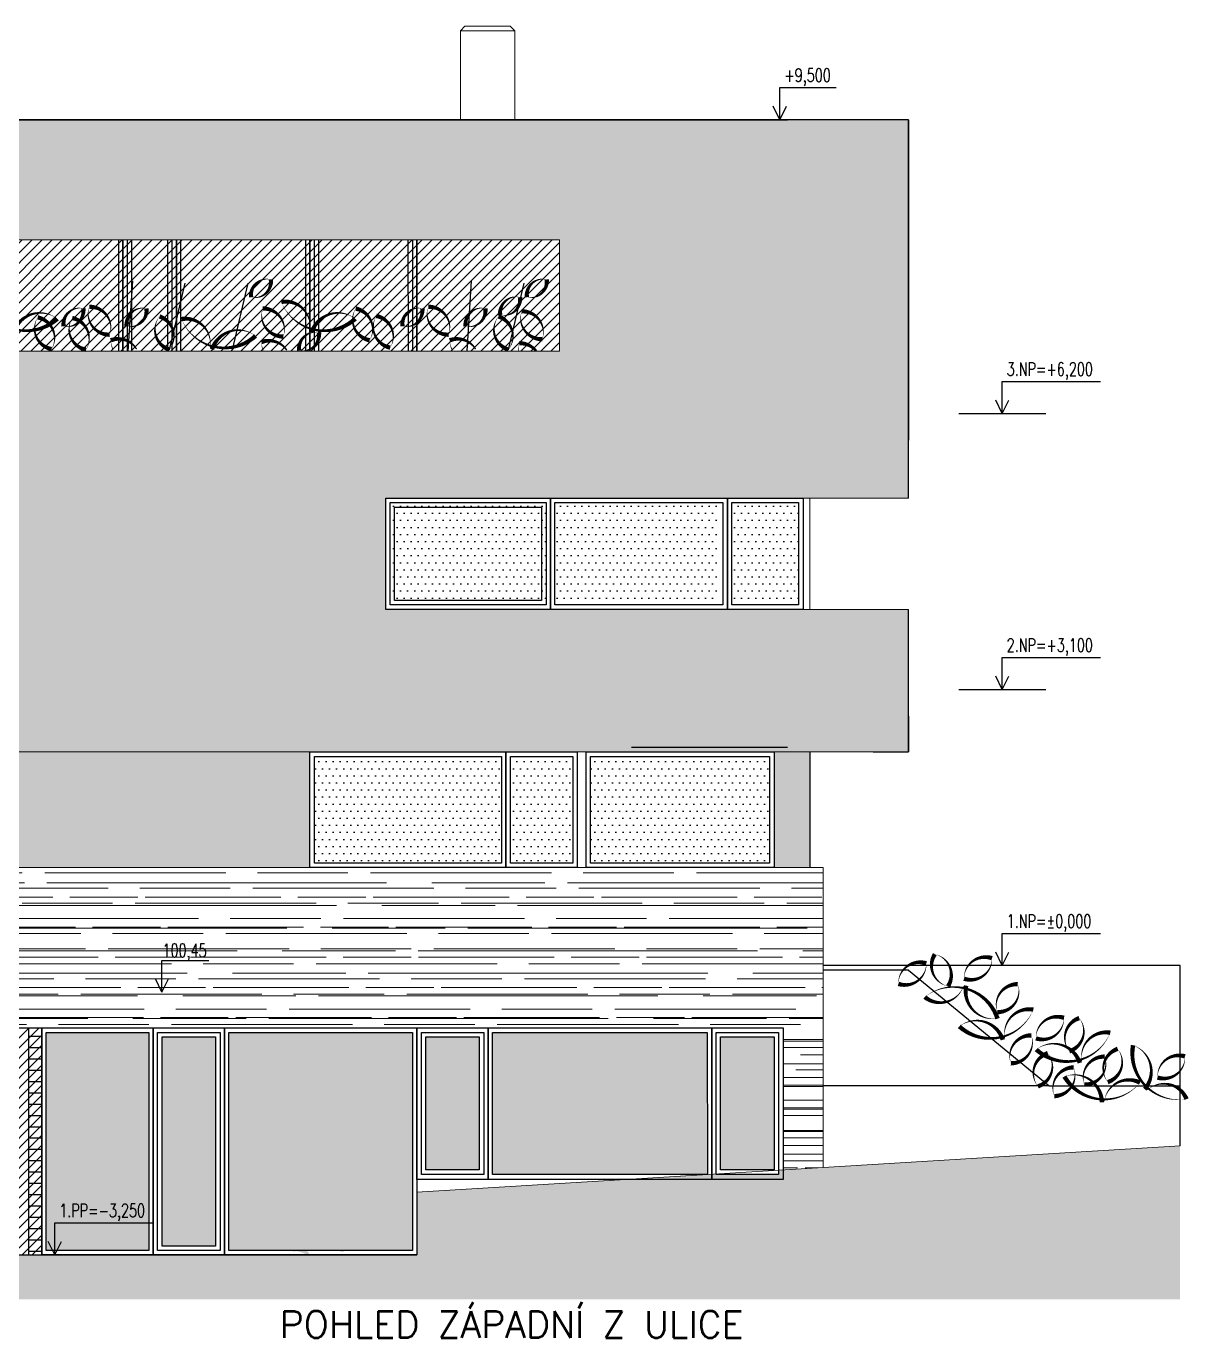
# Model space of a CAD drawing. Header units: metres. Extents: x -442 to 316, y -503 to 125.
# Drawn here: x -7.29 to 5.76, y 42.14 to 56.87 of the extents above; entities that cross this region are included whole.
import ezdxf

# ---------------------------------------------------------------- set-up
doc = ezdxf.new("R2010")
doc.units = ezdxf.units.M
for name, color, linetype in [('FIGURE_SAGOME', 252, 'Continuous'), ('popis', 6, 'Continuous'), ('SRAFA', 251, 'Continuous'), ('srafa zdivo', 251, 'Continuous'), ('SRAFY', 3, 'Continuous'), ('zariz.predmety', 203, 'Continuous'), ('ZDIVO', 1, 'Continuous')]:
    doc.layers.add(name, color=color, linetype=linetype)
doc.layers.add('Standard', color=7, linetype='Continuous', lineweight=25)
doc.styles.add('ROMANS', font='romans.shx', dxfattribs={"width": 0.7})

msp = doc.modelspace()

# ---------------------------------------------------------------- hatches: boundary and pattern name
at = {"layer": 'FIGURE_SAGOME', "linetype": 'Continuous'}
h = msp.add_hatch(color=256, dxfattribs=at)
h.paths.add_polyline_path([(-4.073074, 43.930936), (-4.091951, 43.96692), (-4.111749, 43.950734), (-4.125279, 43.931821), (-4.132469, 43.911137), (-4.136081, 43.887727), (-4.134275, 43.839134), (-4.123473, 43.786928), (-4.110864, 43.732031), (-4.103674, 43.676249), (-4.107251, 43.622237), (-4.127971, 43.570953), (-4.139658, 43.44855), (-4.15765, 43.320764), (-4.162148, 43.256835), (-4.158571, 43.194749), (-4.144156, 43.135353), (-4.132469, 43.106559), (-4.116283, 43.07865), (-4.15765, 43.075958), (-4.197247, 43.091259), (-4.241342, 43.105674), (-4.267445, 43.107445), (-4.296274, 43.102061), (-4.463657, 43.955232), (-4.475345, 43.986718), (-4.493337, 44.0119), (-4.521246, 44.032619), (-4.559957, 44.050611), (-4.631926, 44.0272), (-4.640036, 44.012821), (-4.654165, 43.97673), (-4.692242, 43.96692), (-4.657143, 44.118117), (-4.633732, 44.195504), (-4.604938, 44.27112), (-4.57076, 44.344895), (-4.530242, 44.414207), (-4.482535, 44.477179), (-4.428559, 44.531191), (-4.384464, 44.550104), (-4.332259, 44.578898), (-4.332259, 44.818285), (-4.283666, 44.85519), (-4.249452, 44.833585), (-4.232346, 44.80387), (-4.228769, 44.768771), (-4.232346, 44.729174), (-4.246761, 44.645483), (-4.246761, 44.605001), (-4.235958, 44.567175), (-4.199974, 44.554602), (-4.170259, 44.536574), (-4.126164, 44.488902), (-4.089259, 44.432199), (-4.043358, 44.37461), (-3.983963, 44.41959), (-3.934485, 44.4781), (-3.901193, 44.549183), (-3.888584, 44.627491), (-3.888584, 44.652673), (-3.894888, 44.673392), (-3.922762, 44.70757), (-3.956975, 44.73817), (-3.983078, 44.771498), (-3.959667, 44.866878), (-3.888584, 44.878565), (-3.866979, 44.852463), (-3.851679, 44.813787), (-3.837264, 44.768771), (-3.815695, 44.721985), (-3.731968, 44.675198), (-3.671688, 44.703072), (-3.61679, 44.73817), (-3.568198, 44.786763), (-3.528601, 44.85519), (-3.524103, 44.901976), (-3.52768, 44.948763), (-3.543901, 45.045063), (-3.550206, 45.093655), (-3.550206, 45.140477), (-3.540289, 45.185458), (-3.515992, 45.226861), (-3.487198, 45.061284), (-3.47551, 44.977557), (-3.471012, 44.89298), (-3.477281, 44.809289), (-3.496194, 44.726483), (-3.532178, 44.645483), (-3.587996, 44.567175), (-3.419692, 44.098319), (-3.468285, 44.074908), (-3.491696, 43.17495), (-3.575387, 43.162342), (-3.599684, 43.822027), (-3.648277, 43.847209), (-3.671688, 43.834636), (-3.731968, 43.102061), (-3.755838, 43.09967), (-3.815695, 43.127243), (-3.780596, 43.360361), (-3.768873, 43.606051), (-3.774292, 43.732031), (-3.786865, 43.858011), (-3.809391, 43.984912), (-3.839991, 44.110927), (-3.841762, 44.163097), (-3.850794, 44.221607), (-3.860675, 44.250401), (-3.87509, 44.276504), (-3.896659, 44.298994), (-3.923683, 44.315215), (-3.995686, 44.290919), (-4.005568, 44.284615), (-4.015485, 44.268393), (-4.043358, 44.218915), (-4.028979, 44.128919), (-4.021754, 44.038924), (-4.025366, 43.948928), (-4.043358, 43.858932), (-4.056852, 43.874232), (-4.064078, 43.899414)])
h.paths.add_polyline_path([(-4.235958, 43.642036), (-4.215275, 43.618625), (-4.204472, 43.584447), (-4.199974, 43.498949), (-4.205358, 43.428752), (-4.207164, 43.35944), (-4.211662, 43.288357), (-4.22335, 43.21097), (-4.283666, 43.642036), (-4.259369, 43.654644)], flags=16)
at = {"layer": 'SRAFA', "linetype": 'Continuous'}
h = msp.add_hatch(dxfattribs=at)
h.set_pattern_fill('LINE,_O', color=256, scale=0.04)
h.set_pattern_definition([(0, (135.51501, 264.59713), (0, 0.127), [])])
h.paths.add_polyline_path([(-7.118651, 45.615467), (-7.268651, 45.615467), (-7.268651, 43.065467), (-7.118651, 43.065467)])
for points in [[(1.201349, 44.020427), (1.201349, 43.912123), (0.401349, 43.912123), (-0.583144, 43.912123), (-2.908651, 43.770983), (-2.908651, 43.565467), (5.65919, 43.565467), (5.65919, 43.770983), (5.65919, 44.290983)], [(0.401349, 43.971874), (0.351834, 43.968869), (0.351835, 43.967482), (0.328976, 43.967481), (-0.583144, 43.912123), (0.401349, 43.912123)], [(1.201349, 44.020427), (1.151823, 44.017422), (1.151838, 43.967482), (0.451349, 43.967482), (0.451349, 43.974908), (0.401349, 43.971874), (0.401349, 43.912123), (1.201349, 43.912123)], [(5.65919, 43.565467), (-2.908651, 43.565467), (-2.908651, 43.065467), (-13.358651, 43.065467), (-13.358651, 43.565467), (-15.864097, 43.565467), (-15.864097, 42.565413), (5.65919, 42.565413)]]:
    msp.add_hatch(color=256, dxfattribs=at).paths.add_polyline_path(points)
at = {"layer": 'SRAFY', "linetype": 'Continuous'}
h = msp.add_hatch(dxfattribs=at)
h.set_pattern_fill('DOTS', color=256, scale=0.05, style=0)
h.set_pattern_definition([(0, (134.50501, 264.59713), (0.0396875, 0.079375), [0, -0.079375])])
h.paths.add_polyline_path([(-3.208651, 51.515467), (-1.458651, 51.515467), (-1.458651, 50.365467), (-3.208651, 50.365467)])
h = msp.add_hatch(dxfattribs=at)
h.set_pattern_fill('DOTS', color=256, scale=0.05, style=0)
h.set_pattern_definition([(0, (135.66599, 264.59713), (0.0396875, 0.079375), [0, -0.079375])])
h.paths.add_polyline_path([(-1.347671, 51.515467), (0.462905, 51.515467), (0.462905, 50.365467), (-1.347671, 50.365467)])
h = msp.add_hatch(dxfattribs=at)
h.set_pattern_fill('DOTS', color=256, scale=0.05, style=0)
h.set_pattern_definition([(0, (137.34001, 264.59713), (0.0396875, 0.079375), [0, -0.079375])])
h.paths.add_polyline_path([(0.626349, 51.515467), (1.376349, 51.515467), (1.376349, 50.365467), (0.626349, 50.365467)])
at = {"layer": 'SRAFY', "linetype": 'Continuous', "lineweight": 0}
for points in [[(-7.548651, 48.715467), (-7.548651, 47.415467), (-4.108651, 47.415467), (-4.108651, 48.715467)], [(1.501349, 48.715467), (1.101349, 48.715467), (1.101349, 47.415467), (1.501349, 47.415467)]]:
    msp.add_hatch(color=252, dxfattribs=at).paths.add_polyline_path(points)
at = {"layer": 'SRAFY', "linetype": 'Continuous'}
h = msp.add_hatch(dxfattribs=at)
h.set_pattern_fill('DOTS', color=256, scale=0.05, style=0)
h.set_pattern_definition([(0, (105.52936, 264.34713), (0.0396875, 0.079375), [0, -0.079375])])
h.paths.add_polyline_path([(-4.058651, 47.465467), (-1.958651, 47.465467), (-1.958651, 48.665467), (-4.058651, 48.665467)])
h.paths.add_polyline_path([(-1.858651, 47.465467), (-1.158651, 47.465467), (-1.158651, 48.665467), (-1.858651, 48.665467)])
h.paths.add_polyline_path([(-0.958651, 47.465467), (1.051349, 47.465467), (1.051349, 48.665467), (-0.958651, 48.665467)])
at = {"layer": 'SRAFY', "linetype": 'Continuous', "lineweight": 0}
h = msp.add_hatch(dxfattribs=at)
h.set_pattern_fill('AR-RROOF', color=256, scale=0.01, style=0)
h.paths.add_polyline_path([(-13.118651, 47.415467), (-13.358651, 47.415467), (-13.358651, 43.570983), (-13.358651, 43.065467), (-12.968651, 43.065467), (-12.968651, 45.615467), (1.201349, 45.615467), (1.201349, 44.020427), (1.651349, 44.047739), (1.651349, 47.415467), (1.501349, 47.415467), (1.101349, 47.415467), (-1.008651, 47.415467), (-1.108651, 47.415467), (-1.908651, 47.415467), (-4.108651, 47.415467)])
h.paths.add_polyline_path([(-5.801253, 46.599161), (-5.221253, 46.599161), (-5.221253, 46.345589), (-5.801253, 46.345589)], flags=24)
at = {"layer": 'SRAFY', "linetype": 'Continuous'}
h = msp.add_hatch(dxfattribs=at)
h.set_pattern_fill('DOTS', color=256, scale=0.05, style=0)
h.set_pattern_definition([(0, (135.51501, 264.19713), (0.0396875, 0.079375), [0, -0.079375])])
h.paths.add_polyline_path([(-7.068651, 45.565467), (-5.918651, 45.565467), (-5.918651, 43.115467), (-7.068651, 43.115467)])
h.paths.add_polyline_path([(-5.768651, 45.515467), (-5.168651, 45.515467), (-5.167676, 43.165467), (-5.769192, 43.165467)])
h.paths.add_polyline_path([(-5.018651, 45.565467), (-2.958651, 45.565467), (-2.958162, 43.115467), (-5.019192, 43.115467)])
h.paths.add_polyline_path([(-2.808651, 45.515467), (-2.208651, 45.515467), (-2.207673, 44.022841), (-2.808651, 44.022841)])
h.paths.add_polyline_path([(-2.058651, 45.565467), (0.351349, 45.565467), (0.351835, 43.967482), (-2.059192, 43.967427)])
h.paths.add_polyline_path([(0.501349, 45.515467), (1.101349, 45.515467), (1.10232, 44.022841), (0.501349, 44.022841)])
at = {"layer": 'ZDIVO', "linetype": 'Continuous', "lineweight": 0}
msp.add_hatch(color=35, dxfattribs=at).paths.add_polyline_path([(2.611349, 55.815467), (1.251349, 55.815467), (-8.358651, 55.815467), (-8.358651, 54.465467), (-1.308651, 54.465467), (-1.308651, 53.215467), (-8.358651, 53.215467), (-8.358651, 48.715467), (-7.548651, 48.715467), (2.611349, 48.715467), (2.611349, 50.315467), (-1.408651, 50.315467), (-3.258651, 50.315467), (-3.258651, 51.565467), (-1.408651, 51.565467), (0.576349, 51.565467), (1.426349, 51.565467), (2.611349, 51.565467)])
h = msp.add_hatch(dxfattribs=at)
h.set_pattern_fill('ANSI31', color=256, scale=0.025, style=0)
h.set_pattern_definition([(45, (-1.75, -9e-14), (-0.0561266, 0.0561266), [])])
h.paths.add_polyline_path([(-8.358651, 54.465467), (-1.308651, 54.465467), (-1.308651, 53.215467), (-8.358651, 53.215467)])
h = msp.add_hatch(dxfattribs=at)
h.set_pattern_fill('ANSI31', color=256, scale=0.025, style=0)
h.set_pattern_definition([(45, (105.52936, 264.59713), (-0.0561266, 0.0561266), [])])
h.paths.add_polyline_path([(-7.118651, 45.615467), (-12.968651, 45.615467), (-12.968651, 43.065467), (-7.118651, 43.065467)])

# ---------------------------------------------------------------- linework, layer by layer
at = {"layer": 'SRAFA', "linetype": 'Continuous', "lineweight": 0, "ltscale": 20}
for p, q in [((-2.419295, 56.815467), (-2.369295, 56.865467)), ((-1.860283, 56.865467), (-2.369295, 56.865467)), ((-1.860283, 56.865467), (-1.810283, 56.815467)), ((-2.419295, 56.815467), (-2.419295, 55.815467)), ((-1.810283, 56.815467), (-2.419295, 56.815467)), ((-2.169295, 56.815467), (-2.369295, 56.815467)), ((-1.860283, 56.815467), (-2.060283, 56.815467)), ((-1.810283, 56.815467), (-1.810283, 55.815467))]:
    msp.add_line(p, q, dxfattribs=at)
at = {"layer": 'srafa zdivo', "color": 8, "linetype": 'Continuous', "lineweight": 0}
for p, q in [((-1.108651, 48.715467), (-1.008651, 48.715467)), ((-1.108651, 47.415467), (-1.008651, 47.415467))]:
    msp.add_line(p, q, dxfattribs=at)
at = {"layer": 'SRAFY', "linetype": 'Continuous'}
for p, q in [((1.165786, 55.815467), (1.165786, 56.176621)), ((1.165786, 56.176621), (1.796912, 56.176621)), ((1.165786, 55.815467), (1.091284, 55.966701)), ((1.165786, 55.815467), (1.240288, 55.966701)), ((-8.358651, 55.815467), (-1.308651, 55.815467)), ((-1.308651, 55.815467), (1.251349, 55.815467)), ((2.611349, 55.815467), (1.251349, 55.815467)), ((2.611349, 55.815467), (2.611349, 52.215467)), ((-2.908651, 53.215467), (-2.908651, 54.465467)), ((3.662809, 52.515467), (3.662809, 52.876621)), ((3.662809, 52.876621), (4.766087, 52.876621)), ((3.662809, 52.515467), (3.588307, 52.666701)), ((3.662809, 52.515467), (3.737311, 52.666701)), ((3.172986, 52.515467), (4.152632, 52.515467)), ((3.662809, 49.415467), (3.662809, 49.776621)), ((3.662809, 49.776621), (4.766087, 49.776621)), ((3.662809, 49.415467), (3.588307, 49.566701)), ((3.662809, 49.415467), (3.737311, 49.566701)), ((3.172986, 49.415467), (4.152632, 49.415467)), ((2.611349, 49.115467), (2.611349, 48.715467)), ((1.501349, 48.715467), (1.501349, 47.415467)), ((3.662809, 46.315467), (3.662809, 46.676621)), ((3.662809, 46.676621), (4.766087, 46.676621)), ((3.662809, 46.315467), (3.588307, 46.466701)), ((3.662809, 46.315467), (3.737311, 46.466701)), ((-5.769855, 46.015467), (-5.769855, 46.373897)), ((-5.769855, 46.373897), (-5.24414, 46.373897)), ((5.65919, 46.315467), (1.651349, 46.315467)), ((2.611349, 46.265467), (1.651349, 46.265467)), ((2.611349, 46.265467), (4.187353, 44.965467)), ((5.65919, 44.290983), (5.65919, 46.315467)), ((-5.769855, 46.015467), (-5.844357, 46.166701)), ((-5.769855, 46.015467), (-5.695353, 46.166701)), ((-12.968651, 45.615467), (1.201349, 45.615467)), ((-7.268651, 45.615467), (-7.268651, 43.065467)), ((-7.118651, 45.615467), (-7.118651, 43.065467)), ((1.201349, 45.615467), (1.201349, 43.915333)), ((4.187353, 44.965467), (1.651349, 44.965467)), ((4.187353, 44.965467), (5.65919, 44.965467)), ((-6.972613, 43.065467), (-6.972613, 43.426621)), ((-6.972613, 43.426621), (-5.869335, 43.426621)), ((-6.972613, 43.065467), (-7.047115, 43.216701)), ((-6.972613, 43.065467), (-6.898111, 43.216701))]:
    msp.add_line(p, q, dxfattribs=at)
at = {"layer": 'SRAFY', "linetype": 'Continuous', "lineweight": 0}
for p, q in [((-1.308651, 54.465467), (-1.308651, 53.215467)), ((-1.308651, 53.215467), (-8.358651, 53.215467)), ((-1.408651, 51.565467), (-3.258651, 51.565467)), ((-3.258651, 51.565467), (-3.258651, 50.315467)), ((1.351925, 51.565467), (2.611349, 51.565467)), ((1.501349, 51.565467), (1.501349, 50.315467)), ((-1.408651, 50.315467), (-3.258651, 50.315467)), ((2.611349, 50.315467), (-1.408651, 50.315467)), ((-8.132008, 48.715467), (2.611349, 48.715467))]:
    msp.add_line(p, q, dxfattribs=at)
at = {"layer": 'SRAFY', "linetype": 'Continuous'}
for points in [[(1.251349, 55.815467), (-8.358651, 55.815467), (-8.358651, 48.715467), (-7.841151, 48.715467), (-7.548651, 48.715467)], [(2.611349, 51.565467), (2.611349, 55.815467), (1.251349, 55.815467)], [(-6.258571, 54.465467), (-6.258322, 53.215467)], [(-6.208651, 53.215467), (-6.208651, 54.465467)], [(-6.208651, 54.465467), (-6.208651, 53.215467)], [(-6.158651, 53.215467), (-6.158651, 54.465467)], [(-6.109019, 53.215467), (-6.108731, 54.465467)], [(-5.708505, 54.465467), (-5.707987, 53.215467)], [(-5.658571, 54.465467), (-5.658322, 53.215467)], [(-5.608651, 53.215467), (-5.608651, 54.465467)], [(-5.608651, 54.465467), (-5.608651, 53.215467)], [(-5.559015, 53.215467), (-5.558739, 54.465467)], [(-4.158571, 54.465467), (-4.158322, 53.215467)], [(-4.108651, 53.215467), (-4.108651, 54.465467)], [(-4.108651, 54.465467), (-4.108651, 53.215467)], [(-4.058651, 53.215467), (-4.058651, 54.465467)], [(-4.009019, 53.215467), (-4.008731, 54.465467)], [(-3.008505, 54.465467), (-3.007987, 53.215467)], [(-2.958571, 54.465467), (-2.958322, 53.215467)], [(-2.908651, 54.465467), (-2.908651, 53.215467)], [(2.211349, 48.715467), (2.611349, 48.715467), (2.611349, 50.315467)], [(1.251349, 48.765467), (-0.498828, 48.765467)]]:
    msp.add_lwpolyline(points, dxfattribs=at)
at = {"layer": 'SRAFY', "linetype": 'Continuous', "lineweight": 0}
msp.add_lwpolyline([(-8.358651, 54.465467), (-1.308651, 54.465467), (-1.308651, 53.215467), (-8.358651, 53.215467)], close=True, dxfattribs=at)
at = {"layer": 'SRAFY', "linetype": 'Continuous'}
for points in [[(-3.258651, 51.565467), (-1.408651, 51.565467), (-1.408651, 50.315467), (-3.258651, 50.315467)], [(-1.408651, 51.565467), (0.576349, 51.565467), (0.576349, 50.315467), (-1.408651, 50.315467)], [(0.576349, 51.565467), (1.426349, 51.565467), (1.426349, 50.315467), (0.576349, 50.315467)], [(-3.208651, 51.515467), (-1.458651, 51.515467), (-1.458651, 50.365467), (-3.208651, 50.365467)], [(-3.158651, 51.465467), (-1.508651, 51.465467), (-1.508651, 50.415467), (-3.158651, 50.415467)], [(-1.358651, 51.515467), (0.526349, 51.515467), (0.526349, 50.365467), (-1.358651, 50.365467)], [(0.626349, 51.515467), (1.376349, 51.515467), (1.376349, 50.365467), (0.626349, 50.365467)], [(-4.108651, 48.715467), (-1.908651, 48.715467), (-1.908651, 47.415467), (-4.108651, 47.415467)], [(-4.058651, 48.665467), (-1.958651, 48.665467), (-1.958651, 47.465467), (-4.058651, 47.465467)], [(-1.908651, 48.715467), (-1.108651, 48.715467), (-1.108651, 47.415467), (-1.908651, 47.415467)], [(-1.858651, 48.665467), (-1.158651, 48.665467), (-1.158651, 47.465467), (-1.858651, 47.465467)], [(-1.008651, 48.715467), (1.101349, 48.715467), (1.101349, 47.415467), (-1.008651, 47.415467)], [(-0.958651, 48.665467), (1.051349, 48.665467), (1.051349, 47.465467), (-0.958651, 47.465467)], [(-7.118651, 45.615467), (-5.868651, 45.615467), (-5.868651, 43.065467), (-7.118651, 43.065467)], [(-7.068651, 45.565467), (-5.918651, 45.565467), (-5.918651, 43.115467), (-7.068651, 43.115467)], [(-5.868651, 45.615467), (-5.068651, 45.615467), (-5.068651, 43.065467), (-5.868651, 43.065467)], [(-5.818651, 45.565467), (-5.118651, 45.565467), (-5.118162, 43.115467), (-5.818651, 43.115467)], [(-5.068651, 45.615467), (-2.908651, 45.615467), (-2.908651, 43.065467), (-5.068651, 43.065467)], [(-5.018651, 45.565467), (-2.958651, 45.565467), (-2.958162, 43.115467), (-5.019192, 43.115467)], [(-2.908651, 45.615467), (-2.108651, 45.615467), (-2.108651, 43.912123), (-2.908651, 43.912123)], [(-2.858651, 45.565467), (-2.158651, 45.565467), (-2.158162, 43.967482), (-2.858651, 43.967482)], [(-2.108651, 45.615467), (0.401349, 45.615467), (0.401349, 43.912123), (-2.108651, 43.912123)], [(-2.058651, 45.565467), (0.351349, 45.565467), (0.351835, 43.967482), (-2.059192, 43.967427)], [(0.401349, 45.615467), (1.201349, 45.615467), (1.201349, 43.912123), (0.401349, 43.912123)], [(0.451349, 45.565467), (1.151349, 45.565467), (1.151838, 43.967482), (0.451349, 43.967482)], [(-5.768651, 45.515467), (-5.168651, 45.515467), (-5.167676, 43.165467), (-5.769192, 43.165467)], [(-2.808651, 45.515467), (-2.208651, 45.515467), (-2.207673, 44.022841), (-2.808651, 44.022841)], [(0.501349, 45.515467), (1.101349, 45.515467), (1.10232, 44.022841), (0.501349, 44.022841)]]:
    msp.add_lwpolyline(points, close=True, dxfattribs=at)
at = {"layer": 'zariz.predmety', "color": 253, "linetype": 'Continuous', "ltscale": 0.001}
for p, q in [((-6.148599, 53.215467), (-6.098799, 54.006503)), ((-5.686957, 53.232903), (-5.511072, 53.979799)), ((-4.977577, 53.232903), (-4.801692, 53.979799)), ((-2.343651, 53.215467), (-2.293851, 54.006503)), ((-1.88201, 53.232903), (-1.706124, 53.979799))]:
    msp.add_line(p, q, dxfattribs=at)
for points in [[(-4.769508, 53.82188, 0, 0, 0.520567051), (-4.769508, 53.82188, 0, 0.05, 0.520567051), (-4.547216, 54.02159, 0, 0.05, 0.520567051), (-4.769508, 53.82188, 0.05, 0.05, 0)], [(-1.673941, 53.82188, 0, 0, 0.520567051), (-1.673941, 53.82188, 0, 0.05, 0.520567051), (-1.451648, 54.02159, 0, 0.05, 0.520567051), (-1.673941, 53.82188, 0.05, 0.05, 0)], [(-6.945027, 53.579967, 0, 0, 0.520567051), (-6.945027, 53.579967, 0, 0.05, 0.520567051), (-7.43339, 53.430136, 0, 0.05, 0.520567051), (-7.456491, 53.451816, 0, 0.05, 0.520567051), (-7.775863, 53.768911, 0, 0.05, 0.520567051), (-6.945027, 53.579967, 0.05, 0.05, 0)], [(-3.599821, 53.579967, 0, 0, 0.520567051), (-3.599821, 53.579967, 0, 0.05, 0.520567051), (-4.088183, 53.430136, 0, 0.05, 0.520567051), (-4.111285, 53.451816, 0, 0.05, 0.520567051), (-4.430657, 53.768911, 0, 0.05, 0.520567051), (-3.599821, 53.579967, 0.05, 0.05, 0)], [(-1.973627, 53.622224, 0, 0, 0.520567051), (-1.973627, 53.622224, 0, 0.05, 0.520567051), (-1.751334, 53.821934, 0, 0.05, 0.520567051), (-1.973627, 53.622224, 0.05, 0.05, 0)], [(-7.165354, 53.59525, 0, 0, 0.520567051), (-7.165354, 53.59525, 0, 0.05, 0.520567051), (-7.009902, 53.23868, 0, 0.05, 0.520567051), (-7.165354, 53.59525, 0.05, 0.05, 0)], [(-6.874822, 53.495917, 0, 0, 0.520567051), (-6.874822, 53.495917, 0, 0.05, 0.520567051), (-6.652529, 53.695627, 0, 0.05, 0.520567051), (-6.874822, 53.495917, 0.05, 0.05, 0)], [(-6.586492, 53.714751, 0, 0, 0.520567051), (-6.586492, 53.714751, 0, 0.05, 0.520567051), (-6.356547, 53.40101, 0, 0.05, 0.520567051), (-6.586492, 53.714751, 0.05, 0.05, 0)], [(-6.166666, 53.495917, 0, 0, 0.520567051), (-6.166666, 53.495917, 0, 0.05, 0.520567051), (-5.944373, 53.695627, 0, 0.05, 0.520567051), (-6.166666, 53.495917, 0.05, 0.05, 0)], [(-5.686957, 53.232903, 0, 0, 0.520567051), (-5.686957, 53.232903, 0, 0.05, 0.520567051), (-5.797407, 53.605875, 0, 0.05, 0.520567051), (-5.686957, 53.232903, 0.05, 0.05, 0)], [(-4.638031, 53.694493, 0, 0, 0.520567051), (-4.638031, 53.694493, 0, 0.05, 0.520567051), (-4.408087, 53.380752, 0, 0.05, 0.520567051), (-4.638031, 53.694493, 0.05, 0.05, 0)], [(-3.594851, 53.694688, 0, 0, 0.520567051), (-3.594851, 53.694688, 0, 0.05, 0.520567051), (-3.439399, 53.338118, 0, 0.05, 0.520567051), (-3.594851, 53.694688, 0.05, 0.05, 0)], [(-3.363734, 53.611878, 0, 0, 0.520567051), (-3.363734, 53.611878, 0, 0.05, 0.520567051), (-3.208281, 53.255308, 0, 0.05, 0.520567051), (-3.363734, 53.611878, 0.05, 0.05, 0)], [(-3.069874, 53.495917, 0, 0, 0.520567051), (-3.069874, 53.495917, 0, 0.05, 0.520567051), (-2.847581, 53.695627, 0, 0.05, 0.520567051), (-3.069874, 53.495917, 0.05, 0.05, 0)], [(-2.781544, 53.714751, 0, 0, 0.520567051), (-2.781544, 53.714751, 0, 0.05, 0.520567051), (-2.551599, 53.40101, 0, 0.05, 0.520567051), (-2.781544, 53.714751, 0.05, 0.05, 0)], [(-2.361718, 53.495917, 0, 0, 0.520567051), (-2.361718, 53.495917, 0, 0.05, 0.520567051), (-2.139425, 53.695627, 0, 0.05, 0.520567051), (-2.361718, 53.495917, 0.05, 0.05, 0)], [(-1.88201, 53.232903, 0, 0, 0.520567051), (-1.88201, 53.232903, 0, 0.05, 0.520567051), (-1.992459, 53.605875, 0, 0.05, 0.520567051), (-1.88201, 53.232903, 0.05, 0.05, 0)], [(-1.501458, 53.350243, 0, 0, 0.520567051), (-1.501458, 53.350243, 0, 0.05, 0.520567051), (-1.731403, 53.663984, 0, 0.05, 0.520567051), (-1.501458, 53.350243, 0.05, 0.05, 0)], [(-6.777703, 53.58827, 0, 0, 0.520567051), (-6.777703, 53.58827, 0, 0.05, 0.520567051), (-6.622251, 53.2317, 0, 0.05, 0.520567051), (-6.777703, 53.58827, 0.05, 0.05, 0)], [(-4.719589, 53.38717, 0, 0, 0.520567051), (-4.719589, 53.38717, 0, 0.05, 0.520567051), (-5.207952, 53.237339, 0, 0.05, 0.520567051), (-5.231053, 53.25902, 0, 0.05, 0.520567051), (-5.550425, 53.576114, 0, 0.05, 0.520567051), (-4.719589, 53.38717, 0.05, 0.05, 0)], [(-4.230173, 53.224397, 0, 0, 0.520567051), (-4.230173, 53.224397, 0, 0.05, 0.520567051), (-4.00788, 53.424107, 0, 0.05, 0.520567051), (-4.230173, 53.224397, 0.05, 0.05, 0)], [(2.905593, 46.442991, 0, 0, -0.520567051), (2.905593, 46.442991, 0, 0.05, -0.520567051), (3.053257, 46.083126, 0, 0.05, -0.520567051), (2.905593, 46.442991, 0.05, 0.05, 0)], [(3.233607, 46.168186, 0, 0, -0.520567051), (3.233607, 46.168186, 0, 0.05, -0.520567051), (3.54708, 46.398495, 0, 0.05, -0.520567051), (3.233607, 46.168186, 0.05, 0.05, 0)], [(2.496276, 46.110101, 0, 0, -0.520567051), (2.496276, 46.110101, 0, 0.05, -0.520567051), (2.809749, 46.340409, 0, 0.05, -0.520567051), (2.496276, 46.110101, 0.05, 0.05, 0)], [(3.609532, 45.720157, 0, 0, -0.520567051), (3.609532, 45.720157, 0, 0.05, -0.520567051), (3.257077, 46.089917, 0, 0.05, -0.520567051), (3.226318, 46.082325, 0, 0.05, -0.520567051), (2.792589, 45.962216, 0, 0.05, -0.520567051), (3.609532, 45.720157, 0.05, 0.05, 0)], [(3.606827, 45.792932, 0, 0, -0.520567051), (3.606827, 45.792932, 0, 0.05, -0.520567051), (3.836772, 46.106673, 0, 0.05, -0.520567051), (3.606827, 45.792932, 0.05, 0.05, 0)], [(3.180096, 45.632069, 0, 0, -0.520567051), (3.180096, 45.632069, 0, 0.05, -0.520567051), (3.668458, 45.482238, 0, 0.05, -0.520567051), (3.69156, 45.503918, 0, 0.05, -0.520567051), (4.010932, 45.821013, 0, 0.05, -0.520567051), (3.180096, 45.632069, 0.05, 0.05, 0)], [(4.040298, 45.498558, 0, 0, -0.520567051), (4.040298, 45.498558, 0, 0.05, -0.520567051), (4.353771, 45.728867, 0, 0.05, -0.520567051), (4.040298, 45.498558, 0.05, 0.05, 0)], [(4.41586, 45.353241, 0, 0, -0.520567051), (4.41586, 45.353241, 0, 0.05, -0.520567051), (4.52631, 45.726214, 0, 0.05, -0.520567051), (4.41586, 45.353241, 0.05, 0.05, 0)], [(3.758896, 45.218095, 0, 0, -0.520567051), (3.758896, 45.218095, 0, 0.05, -0.520567051), (3.98884, 45.531836, 0, 0.05, -0.520567051), (3.758896, 45.218095, 0.05, 0.05, 0)], [(4.044039, 45.37234, 0, 0, -0.520567051), (4.044039, 45.37234, 0, 0.05, -0.520567051), (4.532402, 45.222509, 0, 0.05, -0.520567051), (4.555503, 45.244189, 0, 0.05, -0.520567051), (4.874875, 45.561283, 0, 0.05, -0.520567051), (4.044039, 45.37234, 0.05, 0.05, 0)], [(4.846962, 45.007, 0, 0, -0.520567051), (4.846962, 45.007, 0, 0.05, -0.520567051), (4.957412, 45.379973, 0, 0.05, -0.520567051), (4.846962, 45.007, 0.05, 0.05, 0)], [(5.130729, 45.420983, 0, 0, -0.520567051), (5.130729, 45.420983, 0, 0.05, -0.520567051), (5.262053, 44.927322, 0, 0.05, -0.520567051), (5.292675, 44.919195, 0, 0.05, -0.520567051), (5.730743, 44.816027, 0, 0.05, -0.520567051), (5.130729, 45.420983, 0.05, 0.05, 0)], [(4.062911, 44.958962, 0, 0, -0.520567051), (4.062911, 44.958962, 0, 0.05, -0.520567051), (4.17336, 45.331934, 0, 0.05, -0.520567051), (4.062911, 44.958962, 0.05, 0.05, 0)], [(4.582934, 44.979342, 0, 0, -0.520567051), (4.582934, 44.979342, 0, 0.05, -0.520567051), (4.812879, 45.293083, 0, 0.05, -0.520567051), (4.582934, 44.979342, 0.05, 0.05, 0)], [(5.405423, 45.057986, 0, 0, -0.520567051), (5.405423, 45.057986, 0, 0.05, -0.520567051), (5.713138, 45.295935, 0, 0.05, -0.520567051), (5.405423, 45.057986, 0.05, 0.05, 0)], [(4.246125, 44.849727, 0, 0, -0.520567051), (4.246125, 44.849727, 0, 0.05, -0.520567051), (4.463376, 45.172387, 0, 0.05, -0.520567051), (4.246125, 44.849727, 0.05, 0.05, 0)], [(4.359542, 45.069427, 0, 0, -0.520567051), (4.359542, 45.069427, 0, 0.05, -0.520567051), (4.780463, 44.779992, 0, 0.05, -0.520567051), (4.809004, 44.793743, 0, 0.05, -0.520567051), (5.208792, 45.000424, 0, 0.05, -0.520567051), (4.359542, 45.069427, 0.05, 0.05, 0)]]:
    msp.add_lwpolyline(points, format="xyseb", close=True, dxfattribs=at)
for points in [[(-6.054828, 53.238201, 0.013372, 0.05, 0.36684726), (-6.345307, 53.337792, 0, 0.01134, 0.109289418), (-6.32077, 53.238201, 0, 0, 0)], [(-4.369227, 53.226726, 0.014508, 0.05, 0.354518129), (-4.654211, 53.317535, 0, 0.010276, 0.098962073), (-4.633796, 53.226726, 0, 0.010276, 0.098962073)], [(-2.24988, 53.238201, 0.013372, 0.05, 0.36684726), (-2.540359, 53.337792, 0, 0.01134, 0.109289418), (-2.515822, 53.238201, 0, 0, 0)], [(-1.570425, 53.219422, 0.02658, 0.05, 0.228682736), (-1.758197, 53.30509, 0, 0.009549, 0.091918286), (-1.770631, 53.219422, 0, 0, 0)]]:
    msp.add_lwpolyline(points, format="xyseb", dxfattribs=at)
at = {"layer": 'ZDIVO', "linetype": 'Continuous', "lineweight": 0}
for p, q in [((2.611349, 52.215467), (2.611349, 51.815467)), ((-13.118651, 47.415467), (1.101349, 47.415467)), ((1.101349, 47.415467), (1.501349, 47.415467)), ((1.501349, 47.415467), (1.651349, 47.415467)), ((1.651349, 47.415467), (1.651349, 44.047739)), ((-2.908651, 43.770983), (5.65919, 44.290983))]:
    msp.add_line(p, q, dxfattribs=at)
at = {"layer": 'ZDIVO', "linetype": 'Continuous'}
msp.add_line((-13.358651, 43.065467), (-2.908651, 43.065467), dxfattribs=at)

# ---------------------------------------------------------------- texts
at = {"layer": 'popis', "linetype": 'Continuous', "char_height": 0.15, "width": 2.20915077, "attachment_point": 1, "style": 'ROMANS'}
for s, insert in [('+9,500', (1.215332, 56.390144)), ('3.NP=+6,200', (3.712355, 53.090144)), ('2.NP=+3,100', (3.712355, 49.990144)), ('1.NP=%%P0,000', (3.712355, 46.890144)), ('100,45', (-5.763753, 46.561661)), ('1.PP=-3,250', (-6.923067, 43.640144))]:
    msp.add_mtext(s, dxfattribs=dict(at, insert=insert))
at = {"layer": 'Standard', "color": 7, "linetype": 'ByBlock', "style": 'ROMANS'}
msp.add_text('POHLED ZÁPADNÍ Z ULICE', height=0.3, dxfattribs=at).set_placement((-4.450468, 42.135487))

doc.saveas('drawing.dxf')
